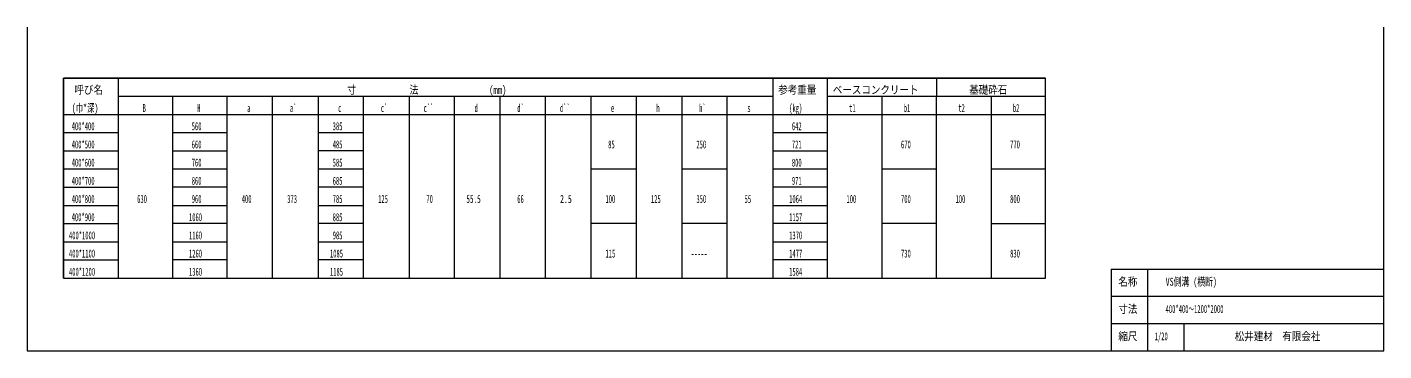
# Model space of a CAD drawing. Units: millimetres on the paper. Extents: x -801 to 772, y 19 to 2631.
# Drawn here: x -801 to -55, y 2453 to 2631 of the extents above; entities that cross this region are included whole.
import ezdxf
from ezdxf.enums import TextEntityAlignment as Align

# ---------------------------------------------------------------- set-up
doc = ezdxf.new("R2010")
doc.units = ezdxf.units.MM
doc.layers.add('1', color=7, linetype='Continuous', lineweight=18)
doc.styles.add('ＭＳ ゴシック', font='')
doc.styles.get('ＭＳ ゴシック').set_extended_font_data('MS Gothic')

msp = doc.modelspace()

# ---------------------------------------------------------------- linework, layer by layer
at = {"layer": '1'}
for p, q in [((-800.803, 2631.371), (-800.803, 2453.371)), ((-54.803, 2453.371), (-54.803, 2631.371)), ((-780.803, 2603.371), (-240.803, 2603.371)), ((-780.803, 2493.371), (-780.803, 2603.371)), ((-780.803, 2603.371), (-780.803, 2493.371)), ((-240.803, 2603.371), (-780.803, 2603.371)), ((-750.803, 2603.371), (-750.803, 2493.371)), ((-750.803, 2603.371), (-750.803, 2493.371)), ((-390.803, 2603.371), (-390.803, 2493.371)), ((-360.803, 2493.371), (-360.803, 2603.371)), ((-300.803, 2603.371), (-300.803, 2593.371)), ((-240.803, 2493.371), (-240.803, 2603.371)), ((-240.803, 2493.371), (-240.803, 2603.371)), ((-750.803, 2593.371), (-390.803, 2593.371)), ((-720.803, 2593.371), (-720.803, 2493.371)), ((-690.803, 2493.371), (-690.803, 2593.371)), ((-665.803, 2493.371), (-665.803, 2593.371)), ((-640.803, 2593.371), (-640.803, 2493.371)), ((-615.803, 2493.371), (-615.803, 2593.371)), ((-590.803, 2593.371), (-590.803, 2493.371)), ((-565.803, 2493.371), (-565.803, 2593.371)), ((-540.803, 2593.371), (-540.803, 2493.371)), ((-515.803, 2493.371), (-515.803, 2593.371)), ((-490.803, 2593.371), (-490.803, 2493.371)), ((-465.803, 2493.371), (-465.803, 2593.371)), ((-440.803, 2593.371), (-440.803, 2493.371)), ((-415.803, 2493.371), (-415.803, 2593.371)), ((-360.803, 2593.371), (-300.803, 2593.371)), ((-330.803, 2593.371), (-330.803, 2493.371)), ((-300.803, 2593.371), (-240.803, 2593.371)), ((-300.803, 2493.371), (-300.803, 2593.371)), ((-270.803, 2593.371), (-270.803, 2493.371)), ((-780.803, 2583.371), (-240.803, 2583.371)), ((-780.803, 2583.371), (-240.803, 2583.371)), ((-780.803, 2573.371), (-750.803, 2573.371)), ((-720.803, 2573.371), (-690.803, 2573.371)), ((-640.803, 2573.371), (-615.803, 2573.371)), ((-390.803, 2573.371), (-360.803, 2573.371)), ((-780.803, 2563.371), (-750.803, 2563.371)), ((-720.803, 2563.371), (-690.803, 2563.371)), ((-615.803, 2563.371), (-640.803, 2563.371)), ((-390.803, 2563.371), (-360.803, 2563.371)), ((-780.803, 2553.371), (-750.803, 2553.371)), ((-720.803, 2553.371), (-690.803, 2553.371)), ((-640.803, 2553.371), (-615.803, 2553.371)), ((-490.803, 2553.371), (-465.803, 2553.371)), ((-440.803, 2553.371), (-415.803, 2553.371)), ((-390.803, 2553.371), (-360.803, 2553.371)), ((-330.803, 2553.371), (-300.803, 2553.371)), ((-270.803, 2553.371), (-240.803, 2553.371)), ((-780.803, 2543.371), (-750.803, 2543.371)), ((-690.803, 2543.371), (-720.803, 2543.371)), ((-615.803, 2543.371), (-640.803, 2543.371)), ((-360.803, 2543.371), (-390.803, 2543.371)), ((-780.803, 2533.371), (-750.803, 2533.371)), ((-720.803, 2533.371), (-690.803, 2533.371)), ((-640.803, 2533.371), (-615.803, 2533.371)), ((-390.803, 2533.371), (-360.803, 2533.371)), ((-780.803, 2523.371), (-750.803, 2523.371)), ((-690.803, 2523.371), (-720.803, 2523.371)), ((-615.803, 2523.371), (-640.803, 2523.371)), ((-465.803, 2523.371), (-490.803, 2523.371)), ((-415.803, 2523.371), (-440.803, 2523.371)), ((-360.803, 2523.371), (-390.803, 2523.371)), ((-300.803, 2523.371), (-330.803, 2523.371)), ((-270.803, 2523.371), (-240.803, 2523.371)), ((-780.803, 2513.371), (-750.803, 2513.371)), ((-720.803, 2513.371), (-690.803, 2513.371)), ((-640.803, 2513.371), (-615.803, 2513.371)), ((-390.803, 2513.371), (-360.803, 2513.371)), ((-780.803, 2503.371), (-750.803, 2503.371)), ((-690.803, 2503.371), (-720.803, 2503.371)), ((-615.803, 2503.371), (-640.803, 2503.371)), ((-360.803, 2503.371), (-390.803, 2503.371)), ((-780.803, 2493.371), (-240.803, 2493.371)), ((-780.803, 2493.371), (-240.803, 2493.371)), ((-204.803, 2498.371), (-54.803, 2498.371)), ((-204.803, 2498.371), (-204.803, 2453.371)), ((-184.803, 2498.371), (-184.803, 2453.371)), ((-204.803, 2483.371), (-54.803, 2483.371)), ((-204.803, 2468.371), (-54.803, 2468.371)), ((-164.803, 2468.371), (-164.803, 2453.371)), ((-800.803, 2453.371), (-54.803, 2453.371))]:
    msp.add_line(p, q, dxfattribs=at)

# ---------------------------------------------------------------- texts
at = {"layer": '1', "style": 'ＭＳ ゴシック'}
for s, width, p in [('呼び名', 0.85, (-774.803, 2593.371)), ('寸\u3000\u3000    \u3000\u3000法\u3000        \u3000\u3000\u3000(mm)', 0.8, (-624.803, 2593.371)), ('参考重量', 0.85, (-387.803, 2593.371)), ('ベースコンクリート', 0.85, (-357.803, 2593.371)), ('基礎砕石', 0.85, (-282.803, 2593.371)), ('(巾*深)', 0.65, (-776.303, 2583.371)), ('B', 0.5, (-737.303, 2583.371)), ('H', 0.5, (-707.303, 2583.371)), ('a`', 0.5, (-656.303, 2583.371)), ('c`', 0.5, (-606.303, 2583.371)), ('c``', 0.5, (-582.803, 2583.371)), ('d', 0.5, (-554.803, 2583.371)), ('d`', 0.5, (-531.303, 2583.371)), ('d``', 0.5, (-507.803, 2583.371)), ('h', 0.5, (-454.803, 2583.371)), ('h`', 0.5, (-431.303, 2583.371)), ('(kg)', 0.5, (-381.803, 2583.371)), ('t1', 0.5, (-348.803, 2583.371)), ('b1', 0.5, (-318.803, 2583.371)), ('t2', 0.5, (-288.803, 2583.371)), ('b2', 0.5, (-258.803, 2583.371)), ('a', 0.5, (-679.803, 2583.371)), ('c', 0.5, (-629.803, 2583.371)), ('e', 0.5, (-479.803, 2583.371)), ('s', 0.5, (-404.803, 2583.371)), ('400*400', 0.5, (-776.303, 2573.371)), ('560', 0.5, (-710.303, 2573.371)), ('385', 0.5, (-632.803, 2573.371)), ('642', 0.5, (-380.303, 2573.371)), ('400*500', 0.5, (-776.303, 2563.371)), ('660', 0.5, (-710.303, 2563.371)), ('485', 0.5, (-632.803, 2563.371)), ('85', 0.5, (-481.303, 2563.371)), ('250', 0.5, (-432.803, 2563.371)), ('721', 0.5, (-380.303, 2563.371)), ('670', 0.5, (-320.303, 2563.371)), ('770', 0.5, (-260.303, 2563.371)), ('400*600', 0.5, (-776.303, 2553.371)), ('760', 0.5, (-710.303, 2553.371)), ('585', 0.5, (-632.803, 2553.371)), ('800', 0.5, (-380.303, 2553.371)), ('400*700', 0.5, (-776.303, 2543.371)), ('860', 0.5, (-710.303, 2543.371)), ('685', 0.5, (-632.803, 2543.371)), ('971', 0.5, (-380.303, 2543.371)), ('400*800', 0.5, (-776.303, 2533.371)), ('630', 0.5, (-740.303, 2533.371)), ('960', 0.5, (-710.303, 2533.371)), ('400', 0.5, (-682.803, 2533.371)), ('373', 0.5, (-657.803, 2533.371)), ('785', 0.5, (-632.803, 2533.371)), ('125', 0.5, (-607.803, 2533.371)), ('70', 0.5, (-581.303, 2533.371)), ('55.5', 0.55, (-559.303, 2533.371)), ('66', 0.5, (-531.303, 2533.371)), ('2.5', 0.6, (-507.803, 2533.371)), ('100', 0.5, (-482.803, 2533.371)), ('125', 0.5, (-457.803, 2533.371)), ('350', 0.5, (-432.803, 2533.371)), ('55', 0.5, (-406.303, 2533.371)), ('1064', 0.5, (-381.803, 2533.371)), ('100', 0.5, (-350.303, 2533.371)), ('700', 0.5, (-320.303, 2533.371)), ('100', 0.5, (-290.303, 2533.371)), ('800', 0.5, (-260.303, 2533.371)), ('400*900', 0.5, (-776.303, 2523.371)), ('1060', 0.5, (-711.803, 2523.371)), ('885', 0.5, (-632.803, 2523.371)), ('1157', 0.5, (-381.803, 2523.371)), ('400*1000', 0.5, (-777.803, 2513.371)), ('1160', 0.5, (-711.803, 2513.371)), ('985', 0.5, (-632.803, 2513.371)), ('1370', 0.5, (-381.803, 2513.371)), ('400*1100', 0.5, (-777.803, 2503.371)), ('1260', 0.5, (-711.803, 2503.371)), ('1085', 0.5, (-634.303, 2503.371)), ('115', 0.5, (-482.803, 2503.371)), ('-----', 0.5, (-435.803, 2503.371)), ('1477', 0.5, (-381.803, 2503.371)), ('730', 0.5, (-320.303, 2503.371)), ('830', 0.5, (-260.303, 2503.371)), ('400*1200', 0.5, (-777.803, 2493.371)), ('1360', 0.5, (-711.803, 2493.371)), ('1185', 0.5, (-634.303, 2493.371)), ('1584', 0.5, (-381.803, 2493.371)), ('名称', 0.85, (-200.803, 2487.871)), ('VS側溝 (横断)', 0.7, (-174.803, 2487.871)), ('寸法', 0.85, (-200.803, 2472.871)), ('400*400～1200*2000', 0.5, (-174.803, 2472.871)), ('縮尺', 0.85, (-200.803, 2457.871)), ('1/20', 0.5, (-180.803, 2457.871)), ('松井建材\u3000有限会社', 0.85, (-136.803, 2457.871))]:
    msp.add_text(s, height=4.399, dxfattribs=dict(at, width=width)).set_placement(p, align=Align.BOTTOM_LEFT)

doc.saveas('drawing.dxf')
